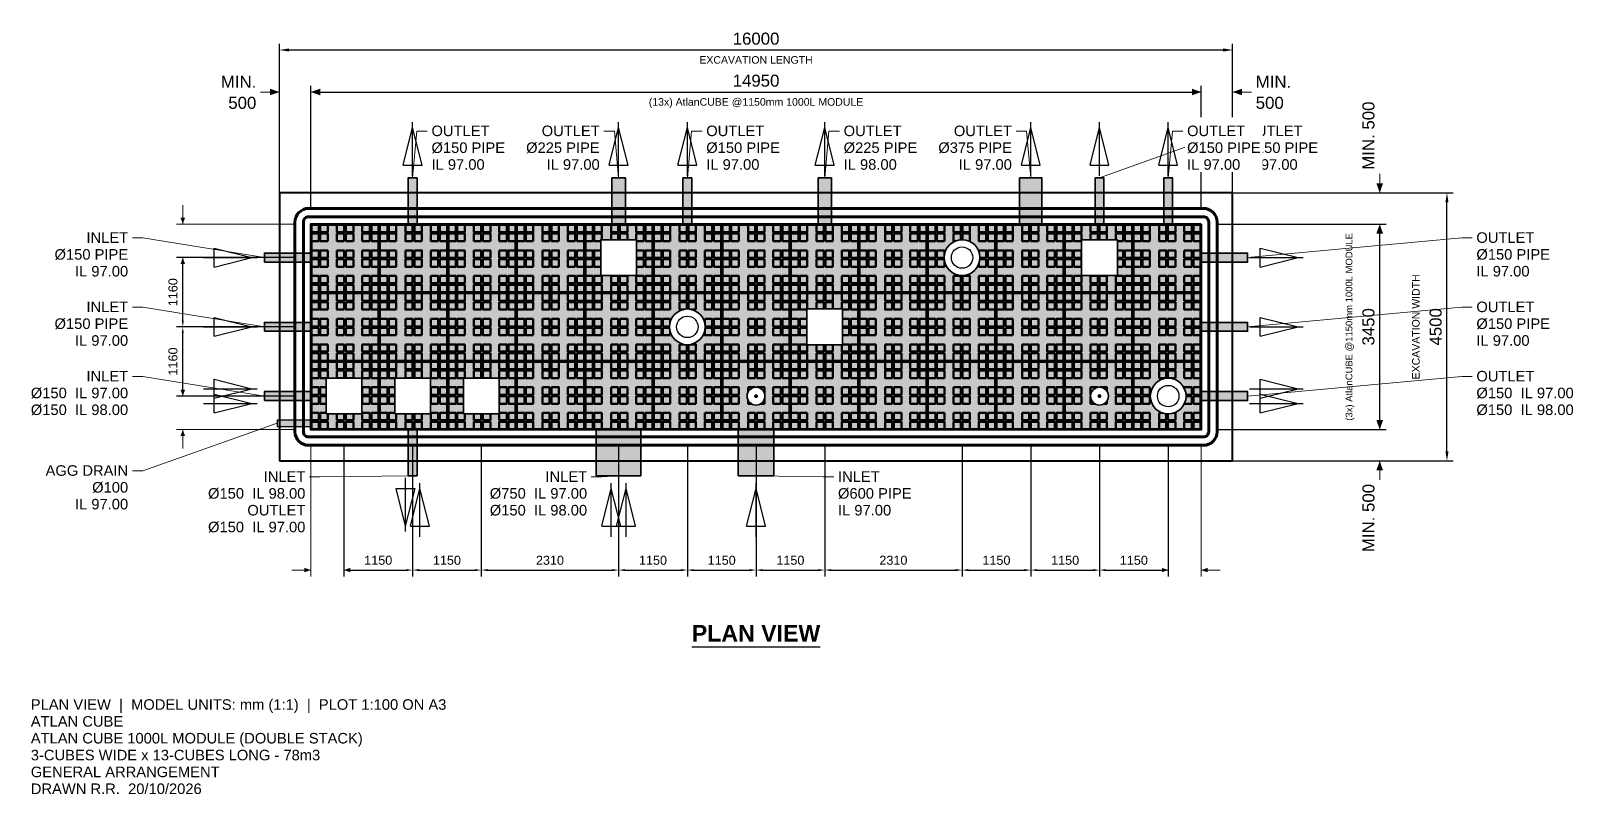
# Model space of a CAD drawing. Header units: millimetres. Extents: x -4698 to 21192, y -6122 to 6696.
import ezdxf
from ezdxf.enums import TextEntityAlignment as Align

# ---------------------------------------------------------------- set-up
doc = ezdxf.new("R2010")
doc.units = ezdxf.units.MM
for name, color, linetype in [('ANNOTATIONS', 7, 'Continuous'), ('DIMENSIONS', 7, 'Continuous'), ('EXCAVATION', 1, 'Continuous'), ('FLOW_INLET', 1, 'Continuous'), ('FLOW_OUTLET', 5, 'Continuous'), ('LEADERS', 7, 'Continuous'), ('MANHOLES', 7, 'Continuous'), ('MODULE_ART', 7, 'Continuous'), ('PIPES', 7, 'Continuous'), ('TANK', 7, 'Continuous'), ('TITLE', 7, 'Continuous')]:
    doc.layers.add(name, color=color, linetype=linetype)
doc.styles.add('ARIAL', font='arial.ttf')
doc.styles.add('ARIAL_BOLD', font='arialbd.ttf')
doc.dimstyles.get("Standard").update_dxf_attribs({"dimtxt": 2.5, "dimasz": 2.5, "dimexe": 1.25, "dimexo": 0.625, "dimtad": 1, "dimcen": 2.5, "dimazin": 3, "dimtfac": 1, "dimtmove": 0, "dimatfit": 3})

# ---------------------------------------------------------------- blocks, each defined once
blk = doc.blocks.new('atlancube_plan')
at = {"lineweight": -2}
for points in [[(1150, 1150), (0, 1150), (0, 0), (1150, 0)], [(11.4425, 5.727), (1138.5575, 5.727), (1138.5575, 1138.5575), (11.4425, 1138.5575)]]:
    blk.add_lwpolyline(points, close=True, dxfattribs=at)
for points in [[(1018.4055, 583.579), (1018.4055, 709.4465), (1138.5575, 709.4465), (1138.5575, 863.926), (1018.4055, 863.926), (1018.4055, 989.805), (1138.5575, 989.805), (1138.5575, 1012.69), (1018.4055, 1012.69), (1018.4055, 1138.5575), (989.805, 1138.5575), (989.805, 1012.69), (863.926, 1012.69), (863.926, 1138.5575), (715.1735, 1138.5575), (715.1735, 1012.69), (589.306, 1012.69), (589.306, 1138.5575), (560.694, 1138.5575), (560.694, 1012.69), (440.542, 1012.69), (440.542, 1138.5575), (286.074, 1138.5575), (286.074, 1012.69), (160.195, 1012.69), (160.195, 1138.5575), (137.31, 1138.5575), (137.31, 1012.69), (11.4425, 1012.69), (11.4425, 989.805), (137.31, 989.805), (137.31, 863.926), (11.4425, 863.926), (11.4425, 709.4465), (137.31, 709.4465), (137.31, 583.579), (11.4425, 583.579), (11.4425, 560.694), (137.31, 560.694)], [(286.074, 863.926), (160.195, 863.926), (160.195, 989.805)], [(160.195, 989.805), (286.074, 989.805), (286.074, 863.926)], [(440.542, 989.805), (560.694, 989.805), (560.694, 863.926)], [(560.694, 863.926), (440.542, 863.926), (440.542, 989.805)], [(589.306, 989.805), (715.1735, 989.805), (715.1735, 863.926)], [(715.1735, 863.926), (589.306, 863.926), (589.306, 989.805)], [(863.926, 989.805), (989.805, 989.805), (989.805, 863.926)], [(989.805, 863.926), (863.926, 863.926), (863.926, 989.805)], [(137.31, 560.694), (137.31, 434.8265), (11.4425, 434.8265), (11.4425, 280.347), (137.31, 280.347), (137.31, 160.195), (11.4425, 160.195), (11.4425, 131.5945), (137.31, 131.5945), (137.31, 5.727), (160.195, 5.727), (160.195, 131.5945), (286.074, 131.5945), (286.074, 5.727), (440.542, 5.727), (440.542, 131.5945), (560.694, 131.5945), (560.694, 5.727), (589.306, 5.727), (589.306, 131.5945), (715.1735, 131.5945), (715.1735, 5.727), (863.926, 5.727), (863.926, 131.5945), (989.805, 131.5945), (989.805, 5.727), (1018.4055, 5.727), (1018.4055, 131.5945), (1138.5575, 131.5945), (1138.5575, 160.195), (1018.4055, 160.195), (1018.4055, 280.347), (1138.5575, 280.347), (1138.5575, 434.8265), (1018.4055, 434.8265), (1018.4055, 560.694), (1138.5575, 560.694), (1138.5575, 583.579), (1018.4055, 583.579)], [(160.195, 583.579), (160.195, 709.4465), (286.074, 709.4465)], [(286.074, 709.4465), (286.074, 583.579), (160.195, 583.579)], [(160.195, 560.694), (286.074, 560.694), (286.074, 434.8265)], [(286.074, 434.8265), (160.195, 434.8265), (160.195, 560.694)], [(560.694, 583.579), (440.542, 583.579), (440.542, 709.4465)], [(440.542, 709.4465), (560.694, 709.4465), (560.694, 583.579)], [(560.694, 434.8265), (440.542, 434.8265), (440.542, 560.694)], [(440.542, 560.694), (560.694, 560.694), (560.694, 434.8265)], [(715.1735, 583.579), (589.306, 583.579), (589.306, 709.4465)], [(589.306, 709.4465), (715.1735, 709.4465), (715.1735, 583.579)], [(589.306, 560.694), (715.1735, 560.694), (715.1735, 434.8265)], [(715.1735, 434.8265), (589.306, 434.8265), (589.306, 560.694)], [(863.926, 709.4465), (989.805, 709.4465), (989.805, 583.579)], [(989.805, 583.579), (863.926, 583.579), (863.926, 709.4465)], [(863.926, 560.694), (989.805, 560.694), (989.805, 434.8265)], [(989.805, 434.8265), (863.926, 434.8265), (863.926, 560.694)], [(160.195, 160.195), (160.195, 280.347), (286.074, 280.347)], [(286.074, 280.347), (286.074, 160.195), (160.195, 160.195)], [(440.542, 280.347), (560.694, 280.347), (560.694, 160.195)], [(560.694, 160.195), (440.542, 160.195), (440.542, 280.347)], [(715.1735, 160.195), (589.306, 160.195), (589.306, 280.347)], [(589.306, 280.347), (715.1735, 280.347), (715.1735, 160.195)], [(863.926, 280.347), (989.805, 280.347), (989.805, 160.195)], [(989.805, 160.195), (863.926, 160.195), (863.926, 280.347)]]:
    blk.add_lwpolyline(points, dxfattribs=at)

msp = doc.modelspace()

# ---------------------------------------------------------------- linework, layer by layer
at = {"layer": 'ANNOTATIONS', "lineweight": 30}
msp.add_line((6397, -3647.1), (8553, -3647.1), dxfattribs=at)
at = {"layer": 'DIMENSIONS', "lineweight": 18}
for p, q in [((-525, 3975), (-525, 5774.2)), ((0, 3975), (0, 5774.2)), ((14950, 3975), (14950, 5774.2)), ((15475, 3975), (15475, 5774.2)), ((-842.5, 5668.3), (-525, 5668.3)), ((0, 5668.3), (317.5, 5668.3)), ((14632.5, 5668.3), (14950, 5668.3)), ((15475, 5668.3), (15792.5, 5668.3)), ((17944.4, 3975), (17944.4, 4292.5)), ((15475, 3975), (18050.3, 3975)), ((-2147.8, 3450), (-2147.8, 3767.5)), ((-264.6, 3450), (-2253.6, 3450)), ((15475, 3450), (18050.3, 3450)), ((17944.4, 3132.5), (17944.4, 3450)), ((-264.6, 2888.3), (-2253.6, 2888.3)), ((-2147.8, 2570.8), (-2147.8, 2888.3)), ((-2147.8, 561.7), (-2147.8, 879.2)), ((-264.6, 561.7), (-2253.6, 561.7)), ((17944.4, 0), (17944.4, 317.5)), ((-264.6, 0), (-2253.6, 0)), ((-2147.8, -317.5), (-2147.8, 0)), ((15475, 0), (18050.3, 0)), ((0, -264.6), (0, -2465.3)), ((556.5, -264.6), (556.5, -2465.3)), ((14393.5, -264.6), (14393.5, -2465.3)), ((14950, -264.6), (14950, -2465.3)), ((15475, -525), (18050.3, -525)), ((17944.4, -842.5), (17944.4, -525)), ((-317.5, -2359.4), (0, -2359.4)), ((556.5, -2359.4), (874, -2359.4)), ((14076, -2359.4), (14393.5, -2359.4)), ((14950, -2359.4), (15267.5, -2359.4))]:
    msp.add_line(p, q, dxfattribs=at)
at = {"layer": 'DIMENSIONS'}
for points in [[(-525, 5668.3), (-683.8, 5723.9), (-683.8, 5612.8)], [(0, 5668.3), (158.7, 5612.8), (158.7, 5723.9)], [(14950, 5668.3), (14791.3, 5723.9), (14791.3, 5612.8)], [(15475, 5668.3), (15633.8, 5612.8), (15633.8, 5723.9)], [(17944.4, 3975), (18000, 4133.8), (17888.9, 4133.8)], [(-2147.8, 3450), (-2110.7, 3555.8), (-2184.8, 3555.8)], [(17944.4, 3450), (17888.9, 3291.2), (18000, 3291.2)], [(-2147.8, 2888.3), (-2184.8, 2782.5), (-2110.7, 2782.5)], [(-2147.8, 561.7), (-2110.7, 667.5), (-2184.8, 667.5)], [(-2147.8, 0), (-2184.8, -105.8), (-2110.7, -105.8)], [(17944.4, 0), (18000, 158.7), (17888.9, 158.7)], [(17944.4, -525), (17888.9, -683.8), (18000, -683.8)], [(0, -2359.4), (-105.8, -2322.4), (-105.8, -2396.5)], [(556.5, -2359.4), (662.4, -2396.5), (662.4, -2322.4)], [(14393.5, -2359.4), (14287.6, -2322.4), (14287.6, -2396.5)], [(14950, -2359.4), (15055.8, -2396.5), (15055.8, -2322.4)]]:
    msp.add_solid(points, dxfattribs=at)
at = {"layer": 'EXCAVATION', "lineweight": 40, "true_color": 0x800000}
msp.add_lwpolyline([(-525, -525), (15475, -525), (15475, 3975), (-525, 3975)], close=True, dxfattribs=at)
at = {"layer": 'FLOW_INLET', "color": 1, "lineweight": 30}
for p, q in [((-1799.2, 2888.3), (-899.6, 2888.3)), ((-1622.8, 3047.1), (-987.8, 2888.3)), ((-1622.8, 2729.6), (-1622.8, 3047.1)), ((-1622.8, 2729.6), (-987.8, 2888.3)), ((-1622.8, 1883.8), (-987.8, 1725)), ((-1622.8, 1566.2), (-1622.8, 1883.8)), ((-1799.2, 1725), (-899.6, 1725)), ((-1622.8, 1566.2), (-987.8, 1725)), ((-1622.8, 843.9), (-987.8, 685.1)), ((-1622.8, 526.4), (-1622.8, 843.9)), ((-1622.8, 843.9), (-987.8, 685.1)), ((-1622.8, 526.4), (-1622.8, 843.9)), ((-1799.2, 685.1), (-899.6, 685.1)), ((-1799.2, 685.1), (-899.6, 685.1)), ((-1622.8, 526.4), (-987.8, 685.1)), ((-1622.8, 526.4), (-987.8, 685.1)), ((-1622.8, 596.9), (-987.8, 438.2)), ((-1622.8, 279.4), (-1622.8, 596.9)), ((-1799.2, 438.2), (-899.6, 438.2)), ((-1622.8, 279.4), (-987.8, 438.2)), ((1674.3, -1622.8), (1833.1, -987.8)), ((1833.1, -1799.2), (1833.1, -899.6)), ((1991.8, -1622.8), (1833.1, -987.8)), ((4886.6, -1622.8), (5045.4, -987.8)), ((5045.4, -1799.2), (5045.4, -899.6)), ((5204.1, -1622.8), (5045.4, -987.8)), ((5133.6, -1622.8), (5292.3, -987.8)), ((5292.3, -1799.2), (5292.3, -899.6)), ((5451.1, -1622.8), (5292.3, -987.8)), ((7316.3, -1622.8), (7475, -987.8)), ((7475, -1799.2), (7475, -899.6)), ((7633.8, -1622.8), (7475, -987.8)), ((1674.3, -1622.8), (1991.8, -1622.8)), ((4886.6, -1622.8), (5204.1, -1622.8)), ((5133.6, -1622.8), (5451.1, -1622.8)), ((7316.3, -1622.8), (7633.8, -1622.8))]:
    msp.add_line(p, q, dxfattribs=at)
at = {"layer": 'FLOW_OUTLET', "color": 5, "lineweight": 30}
for p, q in [((1550.9, 4437.8), (1709.6, 5072.8)), ((1709.6, 4261.4), (1709.6, 5161)), ((1868.4, 4437.8), (1709.6, 5072.8)), ((5010.1, 4437.8), (5168.8, 5072.8)), ((5168.8, 4261.4), (5168.8, 5161)), ((5327.6, 4437.8), (5168.8, 5072.8)), ((6163.2, 4437.8), (6321.9, 5072.8)), ((6321.9, 4261.4), (6321.9, 5161)), ((6480.7, 4437.8), (6321.9, 5072.8)), ((8469.3, 4437.8), (8628.1, 5072.8)), ((8628.1, 4261.4), (8628.1, 5161)), ((8786.8, 4437.8), (8628.1, 5072.8)), ((11928.6, 4437.8), (12087.3, 5072.8)), ((12087.3, 4261.4), (12087.3, 5161)), ((12246.1, 4437.8), (12087.3, 5072.8)), ((13081.6, 4437.8), (13240.4, 5072.8)), ((13240.4, 4261.4), (13240.4, 5161)), ((13399.1, 4437.8), (13240.4, 5072.8)), ((14234.7, 4437.8), (14393.5, 5072.8)), ((14393.5, 4261.4), (14393.5, 5161)), ((14552.2, 4437.8), (14393.5, 5072.8)), ((1550.9, 4437.8), (1868.4, 4437.8)), ((5010.1, 4437.8), (5327.6, 4437.8)), ((6163.2, 4437.8), (6480.7, 4437.8)), ((8469.3, 4437.8), (8786.8, 4437.8)), ((11928.6, 4437.8), (12246.1, 4437.8)), ((13081.6, 4437.8), (13399.1, 4437.8)), ((14234.7, 4437.8), (14552.2, 4437.8)), ((15761.4, 2888.3), (16661, 2888.3)), ((15937.8, 3047.1), (16572.8, 2888.3)), ((15937.8, 2729.6), (15937.8, 3047.1)), ((15937.8, 2729.6), (16572.8, 2888.3)), ((15937.8, 1883.8), (16572.8, 1725)), ((15937.8, 1566.2), (15937.8, 1883.8)), ((15761.4, 1725), (16661, 1725)), ((15937.8, 1566.2), (16572.8, 1725)), ((15937.8, 843.9), (16572.8, 685.1)), ((15937.8, 526.4), (15937.8, 843.9)), ((15761.4, 685.1), (16661, 685.1)), ((15937.8, 526.4), (16572.8, 685.1)), ((15937.8, 596.9), (16572.8, 438.2)), ((15937.8, 279.4), (15937.8, 596.9)), ((15761.4, 438.2), (16661, 438.2)), ((15937.8, 279.4), (16572.8, 438.2)), ((1427.4, -987.8), (1586.1, -1622.8)), ((1427.4, -987.8), (1744.9, -987.8)), ((1586.1, -811.4), (1586.1, -1711)), ((1744.9, -987.8), (1586.1, -1622.8))]:
    msp.add_line(p, q, dxfattribs=at)
at = {"layer": 'LEADERS', "lineweight": 18}
for p, q in [((1780.2, 5012.2), (1709.6, 4226.1)), ((1956.6, 5012.2), (1780.2, 5012.2)), ((4921.9, 5012.2), (5098.3, 5012.2)), ((5098.3, 5012.2), (5168.8, 4226.1)), ((6392.5, 5012.2), (6321.9, 4226.1)), ((6568.9, 5012.2), (6392.5, 5012.2)), ((8698.6, 5012.2), (8628.1, 4226.1)), ((8875, 5012.2), (8698.6, 5012.2)), ((11840.4, 5012.2), (12016.8, 5012.2)), ((12016.8, 5012.2), (12087.3, 4226.1)), ((15427.6, 5012.2), (13240.4, 4226.1)), ((14464, 5012.2), (14393.5, 4226.1)), ((15604, 5012.2), (15427.6, 5012.2)), ((-2994.4, 3219.9), (-2818.1, 3219.9)), ((-2818.1, 3219.9), (-776.1, 2888.3)), ((19320.3, 3219.9), (15726.1, 2888.3)), ((19496.7, 3219.9), (19320.3, 3219.9)), ((-2994.4, 2056.6), (-2818.1, 2056.6)), ((-2818.1, 2056.6), (-776.1, 1725)), ((19320.3, 2056.6), (15726.1, 1725)), ((19496.7, 2056.6), (19320.3, 2056.6)), ((-2994.4, 893.3), (-2818.1, 893.3)), ((-2818.1, 893.3), (-776.1, 561.7)), ((19320.3, 893.3), (15726.1, 561.7)), ((19496.7, 893.3), (19320.3, 893.3)), ((-2818.1, -691.4), (-564.4, 105.8)), ((-2994.4, -691.4), (-2818.1, -691.4)), ((157.4, -793.1), (1709.6, -776.1)), ((4886.6, -793.1), (5168.8, -776.1)), ((8603.9, -793.1), (7475, -776.1)), ((-19, -793.1), (157.4, -793.1)), ((4710.2, -793.1), (4886.6, -793.1)), ((8780.3, -793.1), (8603.9, -793.1))]:
    msp.add_line(p, q, dxfattribs=at)
at = {"layer": 'MODULE_ART', "true_color": 0x999999}
msp.add_solid([(0, 0), (14950, 0), (0, 3450), (14950, 3450)], dxfattribs=at)
at = {"layer": 'PIPES', "lineweight": 35}
for points in [[(1634.6, 3450), (1784.6, 3450), (1784.6, 4226.1), (1634.6, 4226.1)], [(5056.3, 3450), (5281.3, 3450), (5281.3, 4226.1), (5056.3, 4226.1)], [(6246.9, 3450), (6396.9, 3450), (6396.9, 4226.1), (6246.9, 4226.1)], [(8515.6, 3450), (8740.6, 3450), (8740.6, 4226.1), (8515.6, 4226.1)], [(11899.8, 3450), (12274.8, 3450), (12274.8, 4226.1), (11899.8, 4226.1)], [(13165.4, 3450), (13315.4, 3450), (13315.4, 4226.1), (13165.4, 4226.1)], [(14318.5, 3450), (14468.5, 3450), (14468.5, 4226.1), (14318.5, 4226.1)], [(-776.1, 2813.3), (0, 2813.3), (0, 2963.3), (-776.1, 2963.3)], [(14950, 2813.3), (15726.1, 2813.3), (15726.1, 2963.3), (14950, 2963.3)], [(-776.1, 1650), (0, 1650), (0, 1800), (-776.1, 1800)], [(14950, 1650), (15726.1, 1650), (15726.1, 1800), (14950, 1800)], [(-776.1, 486.7), (0, 486.7), (0, 636.7), (-776.1, 636.7)], [(14950, 486.7), (15726.1, 486.7), (15726.1, 636.7), (14950, 636.7)], [(1634.6, -776.1), (1784.6, -776.1), (1784.6, 0), (1634.6, 0)], [(4793.8, -776.1), (5543.8, -776.1), (5543.8, 0), (4793.8, 0)], [(7175, -776.1), (7775, -776.1), (7775, 0), (7175, 0)]]:
    msp.add_lwpolyline(points, close=True, dxfattribs=at)
at = {"layer": 'PIPES', "lineweight": 30}
msp.add_lwpolyline([(-564.4, 52.9), (0, 52.9), (0, 158.7), (-564.4, 158.7)], close=True, dxfattribs=at)
at = {"layer": 'PIPES', "true_color": 0xbfbfbf}
for points in [[(1634.6, 3450), (1784.6, 3450), (1634.6, 4226.1), (1784.6, 4226.1)], [(5056.3, 3450), (5281.3, 3450), (5056.3, 4226.1), (5281.3, 4226.1)], [(6246.9, 3450), (6396.9, 3450), (6246.9, 4226.1), (6396.9, 4226.1)], [(8515.6, 3450), (8740.6, 3450), (8515.6, 4226.1), (8740.6, 4226.1)], [(11899.8, 3450), (12274.8, 3450), (11899.8, 4226.1), (12274.8, 4226.1)], [(13165.4, 3450), (13315.4, 3450), (13165.4, 4226.1), (13315.4, 4226.1)], [(14318.5, 3450), (14468.5, 3450), (14318.5, 4226.1), (14468.5, 4226.1)], [(-776.1, 2813.3), (0, 2813.3), (-776.1, 2963.3), (0, 2963.3)], [(14950, 2813.3), (15726.1, 2813.3), (14950, 2963.3), (15726.1, 2963.3)], [(-776.1, 1650), (0, 1650), (-776.1, 1800), (0, 1800)], [(14950, 1650), (15726.1, 1650), (14950, 1800), (15726.1, 1800)], [(-776.1, 486.7), (0, 486.7), (-776.1, 636.7), (0, 636.7)], [(14950, 486.7), (15726.1, 486.7), (14950, 636.7), (15726.1, 636.7)], [(-564.4, 52.9), (0, 52.9), (-564.4, 158.7), (0, 158.7)], [(1634.6, -776.1), (1784.6, -776.1), (1634.6, 0), (1784.6, 0)], [(4793.8, -776.1), (5543.8, -776.1), (4793.8, 0), (5543.8, 0)], [(7175, -776.1), (7775, -776.1), (7175, 0), (7775, 0)]]:
    msp.add_solid(points, dxfattribs=at)
at = {"layer": 'TANK', "lineweight": 80}
for points in [[(14985.3, -264.6), (15030, -260.2), (15073, -247.1), (15112.7, -225.9), (15147.4, -197.4), (15175.9, -162.7), (15197.1, -123), (15210.2, -80), (15214.6, -35.3), (15214.6, 3485.3), (15210.2, 3530), (15197.1, 3573), (15175.9, 3612.7), (15147.4, 3647.4), (15112.7, 3675.9), (15073, 3697.1), (15030, 3710.2), (14985.3, 3714.6), (-35.3, 3714.6), (-80, 3710.2), (-123, 3697.1), (-162.7, 3675.9), (-197.4, 3647.4), (-225.9, 3612.7), (-247.1, 3573), (-260.2, 3530), (-264.6, 3485.3), (-264.6, -35.3), (-260.2, -80), (-247.1, -123), (-225.9, -162.7), (-197.4, -197.4), (-162.7, -225.9), (-123, -247.1), (-80, -260.2), (-35.3, -264.6)], [(14985.3, -123.5), (15002.5, -121.8), (15019, -116.8), (15034.3, -108.6), (15047.6, -97.6), (15058.6, -84.3), (15066.8, -69), (15071.8, -52.5), (15073.5, -35.3), (15073.5, 3485.3), (15071.8, 3502.5), (15066.8, 3519), (15058.6, 3534.3), (15047.6, 3547.6), (15034.3, 3558.6), (15019, 3566.8), (15002.5, 3571.8), (14985.3, 3573.5), (-35.3, 3573.5), (-52.5, 3571.8), (-69, 3566.8), (-84.3, 3558.6), (-97.6, 3547.6), (-108.6, 3534.3), (-116.8, 3519), (-121.8, 3502.5), (-123.5, 3485.3), (-123.5, -35.3), (-121.8, -52.5), (-116.8, -69), (-108.6, -84.3), (-97.6, -97.6), (-84.3, -108.6), (-69, -116.8), (-52.5, -121.8), (-35.3, -123.5)]]:
    msp.add_lwpolyline(points, close=True, dxfattribs=at)

# ---------------------------------------------------------------- block references
at = {"layer": 'MODULE_ART', "lineweight": 50}
for p in [(0, 2300), (1150, 2300), (2300, 2300), (3450, 2300), (4600, 2300), (5750, 2300), (6900, 2300), (8050, 2300), (9200, 2300), (10350, 2300), (11500, 2300), (12650, 2300), (13800, 2300), (0, 1150), (1150, 1150), (2300, 1150), (3450, 1150), (4600, 1150), (5750, 1150), (6900, 1150), (8050, 1150), (9200, 1150), (10350, 1150), (11500, 1150), (12650, 1150), (13800, 1150), (0, 0), (1150, 0), (2300, 0), (3450, 0), (4600, 0), (5750, 0), (6900, 0), (8050, 0), (9200, 0), (10350, 0), (11500, 0), (12650, 0), (13800, 0)]:
    msp.add_blockref('atlancube_plan', p, dxfattribs=at)

# ---------------------------------------------------------------- texts
at = {"layer": 'ANNOTATIONS', "style": 'ARIAL'}
for s, height, p in [('OUTLET', 176.81, (2027.1, 4927.5)), ('OUTLET', 176.81, (6639.4, 4927.5)), ('OUTLET', 176.81, (8945.6, 4927.5)), ('OUTLET', 176.81, (15674.6, 4927.5)), ('Ø150 PIPE', 176.81, (2027.1, 4645.3)), ('Ø150 PIPE', 176.81, (6639.4, 4645.3)), ('Ø225 PIPE', 176.81, (8945.6, 4645.3)), ('Ø150 PIPE', 176.81, (15674.6, 4645.3)), ('IL 97.00', 176.81, (2027.1, 4363.1)), ('IL 97.00', 176.81, (6639.4, 4363.1)), ('IL 98.00', 176.81, (8945.6, 4363.1)), ('IL 97.00', 176.81, (15674.6, 4363.1)), ('OUTLET', 176.81, (19567.2, 3135.3)), ('Ø150 PIPE', 176.81, (19567.2, 2853.1)), ('IL 97.00', 176.81, (19567.2, 2570.8)), ('OUTLET', 176.81, (19567.2, 1971.9)), ('Ø150 PIPE', 176.81, (19567.2, 1689.7)), ('IL 97.00', 176.81, (19567.2, 1407.5)), ('OUTLET', 176.81, (19567.2, 808.6)), ('Ø150  IL 97.00', 176.812, (19567.2, 526.4)), ('Ø150  IL 98.00', 176.812, (19567.2, 244.2)), ('INLET', 176.81, (8850.8, -877.8)), ('Ø600 PIPE', 176.81, (8850.8, -1160)), ('IL 97.00', 176.81, (8850.8, -1442.2))]:
    msp.add_text(s, height=height, dxfattribs=at).set_placement(p)
for s, height, p in [('OUTLET', 176.81, (4851.3, 4927.5)), ('OUTLET', 176.81, (11769.8, 4927.5)), ('Ø225 PIPE', 176.81, (4851.3, 4645.3)), ('Ø375 PIPE', 176.81, (11769.8, 4645.3)), ('IL 97.00', 176.81, (4851.3, 4363.1)), ('IL 97.00', 176.81, (11769.8, 4363.1)), ('INLET', 176.81, (-3065, 3135.3)), ('Ø150 PIPE', 176.81, (-3065, 2853.1)), ('IL 97.00', 176.81, (-3065, 2570.8)), ('INLET', 176.81, (-3065, 1971.9)), ('Ø150 PIPE', 176.81, (-3065, 1689.7)), ('IL 97.00', 176.81, (-3065, 1407.5)), ('INLET', 176.81, (-3065, 808.6)), ('Ø150  IL 97.00', 176.812, (-3065, 526.4)), ('Ø150  IL 98.00', 176.812, (-3065, 244.2)), ('AGG DRAIN', 176.81, (-3065, -776.1)), ('INLET', 176.81, (-89.6, -877.8)), ('INLET', 176.81, (4639.7, -877.8)), ('Ø100', 176.81, (-3065, -1058.3)), ('Ø150  IL 98.00', 176.812, (-89.6, -1160)), ('Ø750  IL 97.00', 176.812, (4639.7, -1160)), ('IL 97.00', 176.81, (-3065, -1340.6)), ('OUTLET', 176.81, (-89.6, -1442.2)), ('Ø150  IL 98.00', 176.812, (4639.7, -1442.2)), ('Ø150  IL 97.00', 176.812, (-89.6, -1724.4))]:
    msp.add_text(s, height=height, dxfattribs=at).set_placement(p, align=Align.RIGHT)
at = {"layer": 'ANNOTATIONS', "style": 'ARIAL_BOLD'}
msp.add_text('PLAN VIEW', height=277.85, dxfattribs=at).set_placement((7475, -3558.9), align=Align.CENTER)
at = {"layer": 'DIMENSIONS', "style": 'ARIAL'}
for s, p in [('EXCAVATION LENGTH', (7475, 6144.6)), ('(13x) AtlanCUBE @1150mm 1000L MODULE', (7475, 5439))]:
    msp.add_text(s, height=126.294, dxfattribs=at).set_placement(p, align=Align.CENTER)
for s, p in [('MIN.', (-913.1, 5738.9)), ('500', (-913.1, 5386.1))]:
    msp.add_text(s, height=202.07, dxfattribs=at).set_placement(p, align=Align.RIGHT)
for s, p in [('MIN.', (15863.1, 5738.9)), ('500', (15863.1, 5386.1))]:
    msp.add_text(s, height=202.07, dxfattribs=at).set_placement(p)
msp.add_text('MIN. 500', height=202.07, rotation=90, dxfattribs=at).set_placement((17856.2, 4363.1))
for s, height, p in [('(3x) AtlanCUBE @1150mm 1000L MODULE', 113.665, (17485.8, 1725)), ('EXCAVATION WIDTH', 126.294, (18614.7, 1725))]:
    msp.add_text(s, height=height, rotation=90, dxfattribs=at).set_placement(p, align=Align.CENTER)
msp.add_text('MIN. 500', height=202.07, rotation=90, dxfattribs=at).set_placement((17856.2, -913.1), align=Align.RIGHT)
at = {"layer": 'TITLE', "style": 'ARIAL'}
for s, height, p in [('PLAN VIEW  |  MODEL UNITS: mm (1:1)  |  PLOT 1:100 ON A3', 176.812, (-4698.8, -4705.4)), ('ATLAN CUBE', 176.81, (-4698.8, -4988.3)), ('ATLAN CUBE 1000L MODULE (DOUBLE STACK)', 176.812, (-4698.8, -5271.2)), ('3-CUBES WIDE x 13-CUBES LONG - 78m3', 176.812, (-4698.8, -5554.1)), ('GENERAL ARRANGEMENT', 176.812, (-4698.8, -5837)), ('DRAWN R.R.  20/10/2026', 176.812, (-4698.8, -6119.9))]:
    msp.add_text(s, height=height, dxfattribs=at).set_placement(p)

# ---------------------------------------------------------------- dimensions: what is measured, and where the dimension line sits
at = {"layer": 'DIMENSIONS'}
for base, p1, p2 in [((-525, 6373.9), (-525, 3975), (15475, 3975)), ((0, 5668.3), (0, 3714.6), (14950, 3714.6))]:
    msp.add_linear_dim(base=base, p1=p1, p2=p2, dimstyle='Standard', override={"dimtxt": 202.071111, "dimasz": 158.75, "dimexe": 105.833333, "dimexo": 0, "dimgap": 88.194444, "dimtad": 1, "dimtih": 0, "dimtoh": 0, "dimdec": 0, "dimtxsty": 'ARIAL', "dimclrd": 7, "dimclre": 7, "dimclrt": 7}, dxfattribs=at).render()
for base, p1, p2 in [((19073.3, -525), (15475, -525), (15475, 3975)), ((17944.4, 0), (15214.6, 0), (15214.6, 3450))]:
    msp.add_linear_dim(base=base, p1=p1, p2=p2, angle=90, dimstyle='Standard', override={"dimtxt": 202.071111, "dimasz": 158.75, "dimexe": 105.833333, "dimexo": 0, "dimgap": 88.194444, "dimtad": 1, "dimtih": 0, "dimtoh": 0, "dimdec": 0, "dimtxsty": 'ARIAL', "dimclrd": 7, "dimclre": 7, "dimclrt": 7}, dxfattribs=at).render()
for base, p1, p2 in [((-2147.8, 1725), (-264.6, 1725), (-264.6, 2888.3)), ((-2147.8, 561.7), (-264.6, 561.7), (-264.6, 1725))]:
    msp.add_linear_dim(base=base, p1=p1, p2=p2, angle=90, text='1160', dimstyle='Standard', override={"dimtxt": 151.553333, "dimasz": 105.833333, "dimexe": 105.833333, "dimexo": 0, "dimgap": 88.194444, "dimtad": 1, "dimtih": 0, "dimtoh": 0, "dimdec": 0, "dimtxsty": 'ARIAL', "dimclrd": 7, "dimclre": 7, "dimclrt": 7}, dxfattribs=at).render()
for base, p1, p2, text in [((556.5, -2359.4), (556.5, -264.6), (1709.6, -264.6), '1150'), ((1709.6, -2359.4), (1709.6, -264.6), (2862.7, -264.6), '1150'), ((2862.7, -2359.4), (2862.7, -264.6), (5168.8, -264.6), '2310'), ((5168.8, -2359.4), (5168.8, -264.6), (6321.9, -264.6), '1150'), ((6321.9, -2359.4), (6321.9, -264.6), (7475, -264.6), '1150'), ((7475, -2359.4), (7475, -264.6), (8628.1, -264.6), '1150'), ((8628.1, -2359.4), (8628.1, -264.6), (10934.2, -264.6), '2310'), ((10934.2, -2359.4), (10934.2, -264.6), (12087.3, -264.6), '1150'), ((12087.3, -2359.4), (12087.3, -264.6), (13240.4, -264.6), '1150'), ((13240.4, -2359.4), (13240.4, -264.6), (14393.5, -264.6), '1150')]:
    msp.add_linear_dim(base=base, p1=p1, p2=p2, text=text, dimstyle='Standard', override={"dimtxt": 151.553333, "dimasz": 105.833333, "dimexe": 105.833333, "dimexo": 0, "dimgap": 88.194444, "dimtad": 1, "dimtih": 0, "dimtoh": 0, "dimdec": 0, "dimtxsty": 'ARIAL', "dimclrd": 7, "dimclre": 7, "dimclrt": 7}, dxfattribs=at).render()

# ---------------------------------------------------------------- next in the draw order: wipeouts: each hides what was drawn before it
for points in [[(14675.7, 4327.8), (15981.7, 4327.8), (15981.7, 5245), (14675.7, 5245)], [(4868.8, 2588.3), (5468.8, 2588.3), (5468.8, 3188.3), (4868.8, 3188.3)], [(11234.2, 2888.3), (11231.7, 2927.5), (11224, 2966), (11211.4, 3003.1), (11194, 3038.3), (11172.2, 3071), (11146.4, 3100.5), (11116.9, 3126.3), (11084.2, 3148.1), (11049, 3165.5), (11011.9, 3178.1), (10973.4, 3185.8), (10934.2, 3188.3), (10895.1, 3185.8), (10856.6, 3178.1), (10819.4, 3165.5), (10784.2, 3148.1), (10751.6, 3126.3), (10722.1, 3100.5), (10696.2, 3071), (10674.4, 3038.3), (10657.1, 3003.1), (10644.5, 2966), (10636.8, 2927.5), (10634.2, 2888.3), (10636.8, 2849.2), (10644.5, 2810.7), (10657.1, 2773.5), (10674.4, 2738.3), (10696.2, 2705.7), (10722.1, 2676.2), (10751.6, 2650.3), (10784.2, 2628.5), (10819.4, 2611.2), (10856.6, 2598.6), (10895.1, 2590.9), (10934.2, 2588.3), (10973.4, 2590.9), (11011.9, 2598.6), (11049, 2611.2), (11084.2, 2628.5), (11116.9, 2650.3), (11146.4, 2676.2), (11172.2, 2705.7), (11194, 2738.3), (11211.4, 2773.5), (11224, 2810.7), (11231.7, 2849.2)], [(12940.4, 2588.3), (13540.4, 2588.3), (13540.4, 3188.3), (12940.4, 3188.3)], [(6621.9, 1725), (6619.4, 1764.2), (6611.7, 1802.6), (6599.1, 1839.8), (6581.7, 1875), (6559.9, 1907.6), (6534.1, 1937.1), (6504.6, 1963), (6471.9, 1984.8), (6436.7, 2002.2), (6399.6, 2014.8), (6361.1, 2022.4), (6321.9, 2025), (6282.8, 2022.4), (6244.3, 2014.8), (6207.1, 2002.2), (6171.9, 1984.8), (6139.3, 1963), (6109.8, 1937.1), (6083.9, 1907.6), (6062.1, 1875), (6044.8, 1839.8), (6032.1, 1802.6), (6024.5, 1764.2), (6021.9, 1725), (6024.5, 1685.8), (6032.1, 1647.4), (6044.8, 1610.2), (6062.1, 1575), (6083.9, 1542.4), (6109.8, 1512.9), (6139.3, 1487), (6171.9, 1465.2), (6207.1, 1447.8), (6244.3, 1435.2), (6282.8, 1427.6), (6321.9, 1425), (6361.1, 1427.6), (6399.6, 1435.2), (6436.7, 1447.8), (6471.9, 1465.2), (6504.6, 1487), (6534.1, 1512.9), (6559.9, 1542.4), (6581.7, 1575), (6599.1, 1610.2), (6611.7, 1647.4), (6619.4, 1685.8)], [(8328.1, 1425), (8928.1, 1425), (8928.1, 2025), (8328.1, 2025)], [(256.5, 261.7), (856.5, 261.7), (856.5, 861.7), (256.5, 861.7)], [(1409.6, 261.7), (2009.6, 261.7), (2009.6, 861.7), (1409.6, 861.7)], [(2562.7, 261.7), (3162.7, 261.7), (3162.7, 861.7), (2562.7, 861.7)], [(14693.5, 561.7), (14690.9, 600.8), (14683.2, 639.3), (14670.6, 676.5), (14653.3, 711.7), (14631.5, 744.3), (14605.6, 773.8), (14576.1, 799.7), (14543.5, 821.5), (14508.3, 838.8), (14471.1, 851.4), (14432.6, 859.1), (14393.5, 861.7), (14354.3, 859.1), (14315.8, 851.4), (14278.7, 838.8), (14243.5, 821.5), (14210.8, 799.7), (14181.3, 773.8), (14155.5, 744.3), (14133.7, 711.7), (14116.3, 676.5), (14103.7, 639.3), (14096, 600.8), (14093.5, 561.7), (14096, 522.5), (14103.7, 484), (14116.3, 446.9), (14133.7, 411.7), (14155.5, 379), (14181.3, 349.5), (14210.8, 323.7), (14243.5, 301.9), (14278.7, 284.5), (14315.8, 271.9), (14354.3, 264.2), (14393.5, 261.7), (14432.6, 264.2), (14471.1, 271.9), (14508.3, 284.5), (14543.5, 301.9), (14576.1, 323.7), (14605.6, 349.5), (14631.5, 379), (14653.3, 411.7), (14670.6, 446.9), (14683.2, 484), (14690.9, 522.5)], [(7625, 561.7), (7623.7, 581.2), (7619.9, 600.5), (7613.6, 619.1), (7604.9, 636.7), (7594, 653), (7581.1, 667.7), (7566.3, 680.7), (7550, 691.6), (7532.4, 700.2), (7513.8, 706.6), (7494.6, 710.4), (7475, 711.7), (7455.4, 710.4), (7436.2, 706.6), (7417.6, 700.2), (7400, 691.6), (7383.7, 680.7), (7368.9, 667.7), (7356, 653), (7345.1, 636.7), (7336.4, 619.1), (7330.1, 600.5), (7326.3, 581.2), (7325, 561.7), (7326.3, 542.1), (7330.1, 522.8), (7336.4, 504.3), (7345.1, 486.7), (7356, 470.4), (7368.9, 455.6), (7383.7, 442.7), (7400, 431.8), (7417.6, 423.1), (7436.2, 416.8), (7455.4, 412.9), (7475, 411.7), (7494.6, 412.9), (7513.8, 416.8), (7532.4, 423.1), (7550, 431.8), (7566.3, 442.7), (7581.1, 455.6), (7594, 470.4), (7604.9, 486.7), (7613.6, 504.3), (7619.9, 522.8), (7623.7, 542.1)], [(13390.4, 561.7), (13389.1, 581.2), (13385.3, 600.5), (13379, 619.1), (13370.3, 636.7), (13359.4, 653), (13346.5, 667.7), (13331.7, 680.7), (13315.4, 691.6), (13297.8, 700.2), (13279.2, 706.6), (13260, 710.4), (13240.4, 711.7), (13220.8, 710.4), (13201.6, 706.6), (13183, 700.2), (13165.4, 691.6), (13149.1, 680.7), (13134.3, 667.7), (13121.4, 653), (13110.5, 636.7), (13101.8, 619.1), (13095.5, 600.5), (13091.7, 581.2), (13090.4, 561.7), (13091.7, 542.1), (13095.5, 522.8), (13101.8, 504.3), (13110.5, 486.7), (13121.4, 470.4), (13134.3, 455.6), (13149.1, 442.7), (13165.4, 431.8), (13183, 423.1), (13201.6, 416.8), (13220.8, 412.9), (13240.4, 411.7), (13260, 412.9), (13279.2, 416.8), (13297.8, 423.1), (13315.4, 431.8), (13331.7, 442.7), (13346.5, 455.6), (13359.4, 470.4), (13370.3, 486.7), (13379, 504.3), (13385.3, 522.8), (13389.1, 542.1)]]:
    msp.add_wipeout(points)

# ---------------------------------------------------------------- next in the draw order: hatches: boundary and pattern name
at = {"layer": 'MANHOLES'}
h = msp.add_hatch(color=7, dxfattribs=at)
h.dxf.hatch_style = 1
h.paths.add_polyline_path([(7442, 561.7, 1), (7508, 561.7, 1)])
h = msp.add_hatch(color=7, dxfattribs=at)
h.dxf.hatch_style = 1
h.paths.add_polyline_path([(13207.4, 561.7, 1), (13273.4, 561.7, 1)])

# ---------------------------------------------------------------- next in the draw order: linework, layer by layer
at = {"layer": 'LEADERS', "lineweight": 18}
msp.add_line((14640.4, 5012.2), (14464, 5012.2), dxfattribs=at)
at = {"layer": 'MANHOLES', "lineweight": 35, "true_color": 0xffffff}
for points in [[(4868.8, 2588.3), (5468.8, 2588.3), (5468.8, 3188.3), (4868.8, 3188.3)], [(12940.4, 2588.3), (13540.4, 2588.3), (13540.4, 3188.3), (12940.4, 3188.3)], [(8328.1, 1425), (8928.1, 1425), (8928.1, 2025), (8328.1, 2025)], [(256.5, 261.7), (856.5, 261.7), (856.5, 861.7), (256.5, 861.7)], [(1409.6, 261.7), (2009.6, 261.7), (2009.6, 861.7), (1409.6, 861.7)], [(2562.7, 261.7), (3162.7, 261.7), (3162.7, 861.7), (2562.7, 861.7)]]:
    msp.add_lwpolyline(points, close=True, dxfattribs=at)
for centre, radius in [((10934.2, 2888.3), 300), ((6321.9, 1725), 300), ((14393.5, 561.7), 300), ((7475, 561.7), 150), ((13240.4, 561.7), 150)]:
    msp.add_circle(centre, radius, dxfattribs=at)
at = {"layer": 'MANHOLES', "lineweight": 25}
for centre in [(10934.2, 2888.3), (6321.9, 1725), (14393.5, 561.7)]:
    msp.add_circle(centre, 180, dxfattribs=at)

# ---------------------------------------------------------------- next in the draw order: texts
at = {"layer": 'ANNOTATIONS', "style": 'ARIAL'}
for s, p in [('OUTLET', (14711, 4927.5)), ('Ø150 PIPE', (14711, 4645.3)), ('IL 97.00', (14711, 4363.1))]:
    msp.add_text(s, height=176.81, dxfattribs=at).set_placement(p)

doc.saveas('drawing.dxf')
